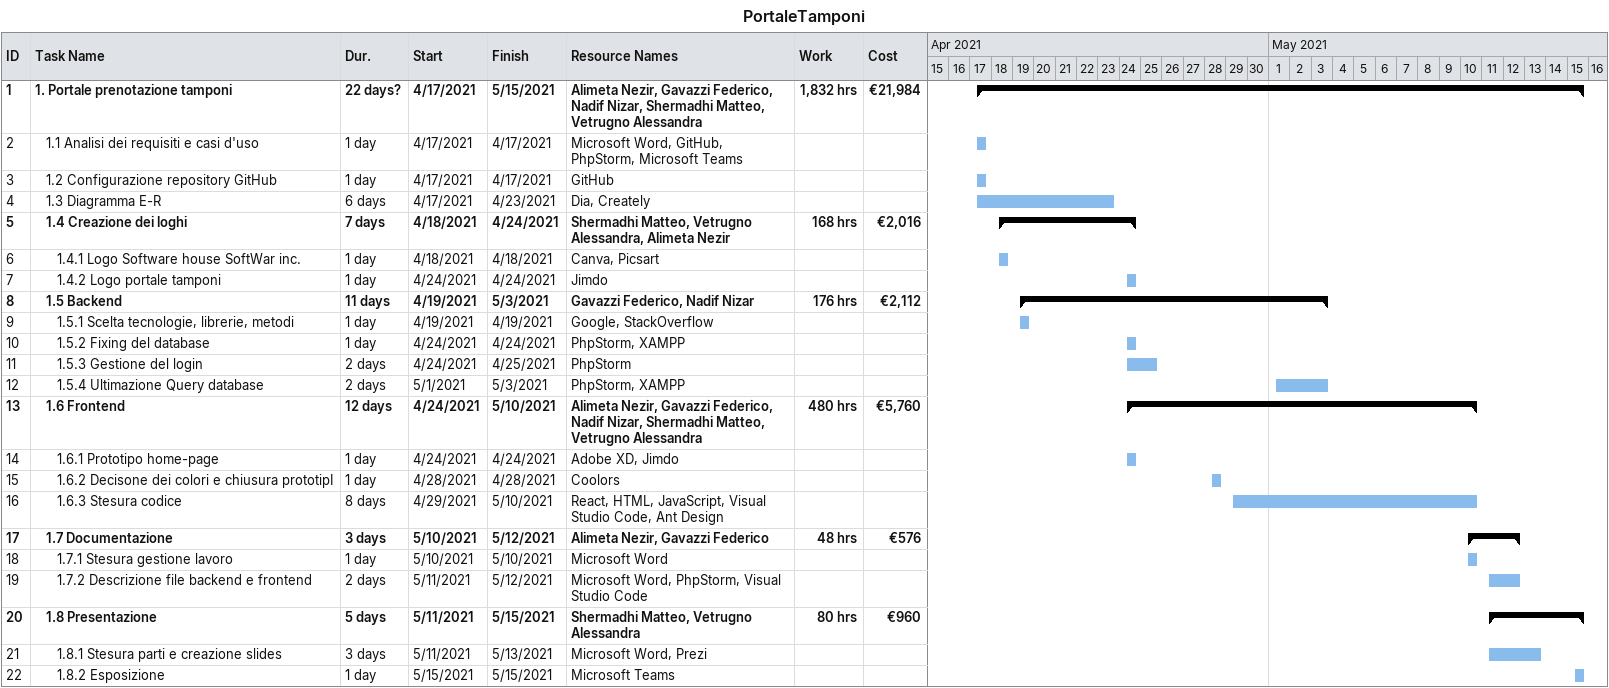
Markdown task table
PortaleTamponi

| ID | Level | Task | Duration | Start | Finish | Resources | Work (h) | Cost (€) |
|---|---|---|---|---|---|---|---|---|
| 1 | 1 | **1. Portale prenotazione tamponi** | 22d? | 2021-04-17 | 2021-05-15 | Alimeta Nezir, Gavazzi Federico, Nadif Nizar, Shermadhi Matteo, Vetrugno Alessandra | 1832 | 21984 |
| 2 | 2 | 1.1 Analisi dei requisiti e casi d'uso | 1d | 2021-04-17 | 2021-04-17 | Microsoft Word, GitHub, PhpStorm, Microsoft Teams |  |  |
| 3 | 2 | 1.2 Configurazione repository GitHub | 1d | 2021-04-17 | 2021-04-17 | GitHub |  |  |
| 4 | 2 | 1.3 Diagramma E-R | 6d | 2021-04-17 | 2021-04-23 | Dia, Creately |  |  |
| 5 | 2 | **1.4 Creazione dei loghi** | 7d | 2021-04-18 | 2021-04-24 | Shermadhi Matteo, Vetrugno Alessandra, Alimeta Nezir | 168 | 2016 |
| 6 | 3 | 1.4.1 Logo Software house SoftWar inc. | 1d | 2021-04-18 | 2021-04-18 | Canva, Picsart |  |  |
| 7 | 3 | 1.4.2 Logo portale tamponi | 1d | 2021-04-24 | 2021-04-24 | Jimdo |  |  |
| 8 | 2 | **1.5 Backend** | 11d | 2021-04-19 | 2021-05-03 | Gavazzi Federico, Nadif Nizar | 176 | 2112 |
| 9 | 3 | 1.5.1 Scelta tecnologie, librerie, metodi | 1d | 2021-04-19 | 2021-04-19 | Google, StackOverflow |  |  |
| 10 | 3 | 1.5.2 Fixing del database | 1d | 2021-04-24 | 2021-04-24 | PhpStorm, XAMPP |  |  |
| 11 | 3 | 1.5.3 Gestione del login | 2d | 2021-04-24 | 2021-04-25 | PhpStorm |  |  |
| 12 | 3 | 1.5.4 Ultimazione Query database | 2d | 2021-05-01 | 2021-05-03 | PhpStorm, XAMPP |  |  |
| 13 | 2 | **1.6 Frontend** | 12d | 2021-04-24 | 2021-05-10 | Alimeta Nezir, Gavazzi Federico, Nadif Nizar, Shermadhi Matteo, Vetrugno Alessandra | 480 | 5760 |
| 14 | 3 | 1.6.1 Prototipo home-page | 1d | 2021-04-24 | 2021-04-24 | Adobe XD, Jimdo |  |  |
| 15 | 3 | 1.6.2 Decisone dei colori e chiusura prototipI | 1d | 2021-04-28 | 2021-04-28 | Coolors |  |  |
| 16 | 3 | 1.6.3 Stesura codice | 8d | 2021-04-29 | 2021-05-10 | React, HTML, JavaScript, Visual Studio Code, Ant Design |  |  |
| 17 | 2 | **1.7 Documentazione** | 3d | 2021-05-10 | 2021-05-12 | Alimeta Nezir, Gavazzi Federico | 48 | 576 |
| 18 | 3 | 1.7.1 Stesura gestione lavoro | 1d | 2021-05-10 | 2021-05-10 | Microsoft Word |  |  |
| 19 | 3 | 1.7.2 Descrizione file backend e frontend | 2d | 2021-05-11 | 2021-05-12 | Microsoft Word, PhpStorm, Visual Studio Code |  |  |
| 20 | 2 | **1.8 Presentazione** | 5d | 2021-05-11 | 2021-05-15 | Shermadhi Matteo, Vetrugno Alessandra | 80 | 960 |
| 21 | 3 | 1.8.1 Stesura parti e creazione slides | 3d | 2021-05-11 | 2021-05-13 | Microsoft Word, Prezi |  |  |
| 22 | 3 | 1.8.2 Esposizione | 1d | 2021-05-15 | 2021-05-15 | Microsoft Teams |  |  |
